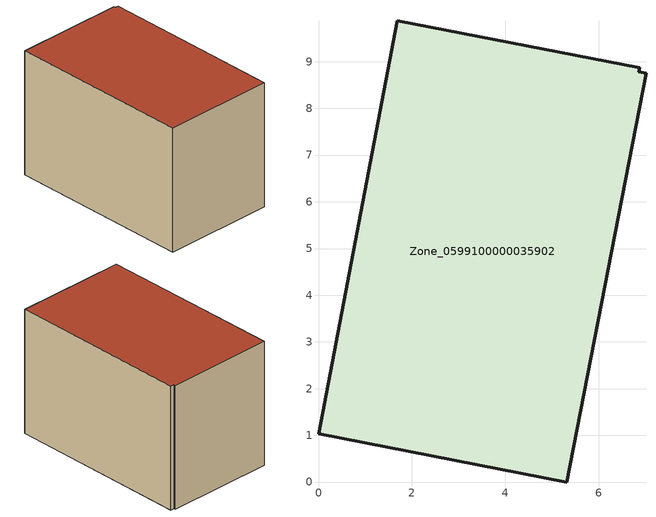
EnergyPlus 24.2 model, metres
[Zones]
Zone_0599100000035902
 floor ground (C_G): 0,1.03 1.69,9.87 6.88,8.87 6.86,8.78 7.01,8.75 5.32,0 z0
 wall outside (C_F): 1.69,9.87 0,1.03 5.32,0 7.01,8.75 6.86,8.78 6.88,8.87 1.69,9.87 z0:6.12
 roof outside (C_R): 5.32,0 7.01,8.75 6.86,8.78 6.88,8.87 1.69,9.87 0,1.03 z6.12
[BUILDING]
Pand.0599100000035902: North Axis=0; Terrain=City; Loads Convergence Tolerance Value=0.04; Temperature Convergence Tolerance Value=0.4; Solar Distribution=FullExterior; Maximum Number of Warmup Days=25; Minimum Number of Warmup Days=1
[Site:Location]
Rotterdam.The.Hague.AP_ZH_NLD Design_Conditions: Latitude=51.96; Longitude=4.45; Time Zone=1; Elevation=-4.5
[SITE:GROUNDTEMPERATURE:BUILDINGSURFACE]
18, 18, 18, 18, 18, 18, 18, 18, 18, 18, 18, 18
[MATERIAL] Thermal Absorptance=0.9; Solar Absorptance=0.7; Visible Absorptance=0.7
Name | Roughness | Thickness | Conductivity | Density | Specific Heat
G.TI.1946-1964 | MediumSmooth | 0.15 | 1 | 540 | 1210
F.TI.1946-1964 | Rough | 0.3 | 0.857143 | 1920 | 840
R.TI.1946-1964 | MediumRough | 0.2 | 0.277778 | 1500 | 1000
[CONSTRUCTION]
C_G: G.TI.1946-1964
C_F: F.TI.1946-1964
C_R: R.TI.1946-1964
[ZONE]
Zone_0599100000035902: Type=1; Multiplier=1; Ceiling Height=Autocalculate; Volume=Autocalculate; Floor Area=autocalculate; Part of Total Floor Area=Yes
[ZONEINFILTRATION:DESIGNFLOWRATE]
Infil_Zone_0599100000035902: Zone or ZoneList or Space or SpaceList=Zone_0599100000035902; Schedule=AlwaysOn; Design Flow Rate Calculation Method=Flow/Area; Flow Rate per Floor Area=0.003; Constant Term Coefficient=1; Temperature Term Coefficient=0; Velocity Term Coefficient=0; Velocity Squared Term Coefficient=0
[HVACTEMPLATE:ZONE:IDEALLOADSAIRSYSTEM]
Zone_0599100000035902: Maximum Heating Supply Air Temperature=50; Minimum Cooling Supply Air Temperature=13; Maximum Heating Supply Air Humidity Ratio=0.0156; Minimum Cooling Supply Air Humidity Ratio=0.0077; Heating Limit=NoLimit; Cooling Limit=NoLimit; Dehumidification Control Type=ConstantSensibleHeatRatio; Cooling Sensible Heat Ratio=0.7; Dehumidification Setpoint=60; Humidification Control Type=None; Humidification Setpoint=30; Outdoor Air Method=None; Outdoor Air Flow Rate per Person=0.00944; Outdoor Air Flow Rate per Zone Floor Area=0; Outdoor Air Flow Rate per Zone=0; Demand Controlled Ventilation Type=None; Outdoor Air Economizer Type=NoEconomizer; Heat Recovery Type=None; Sensible Heat Recovery Effectiveness=0.7; Latent Heat Recovery Effectiveness=0.65
[ZONECONTROL:THERMOSTAT]
ThermostatControl_Zone_0599100000035902: Zone or ZoneList=Zone_0599100000035902; Control Type Schedule=DualSetpointControlType; Control 1=Thermostat_Zone_0599100000035902; Temperature Difference Between Cutout And Setpoint=0
[THERMOSTATSETPOINT:DUALSETPOINT]
Thermostat_Zone_0599100000035902: Heating Setpoint Temperature Schedule=HeatingSetpoint_Zone_0599100000035902; Cooling Setpoint Temperature Schedule=CoolingSetpoint_Zone_0599100000035902
[SCHEDULE:COMPACT]
HeatingSetpoint_Zone_0599100000035902: Through: 12/31, For: AllDays, Until: 24:00, 21
CoolingSetpoint_Zone_0599100000035902: Through: 12/31, For: AllDays, Until: 24:00, 24
DualSetpointControlType: Through: 12/31, For: AllDays, Until: 24:00, 4
AlwaysOn: Through: 12/31, For: AllDays, Until: 24:00, 1
